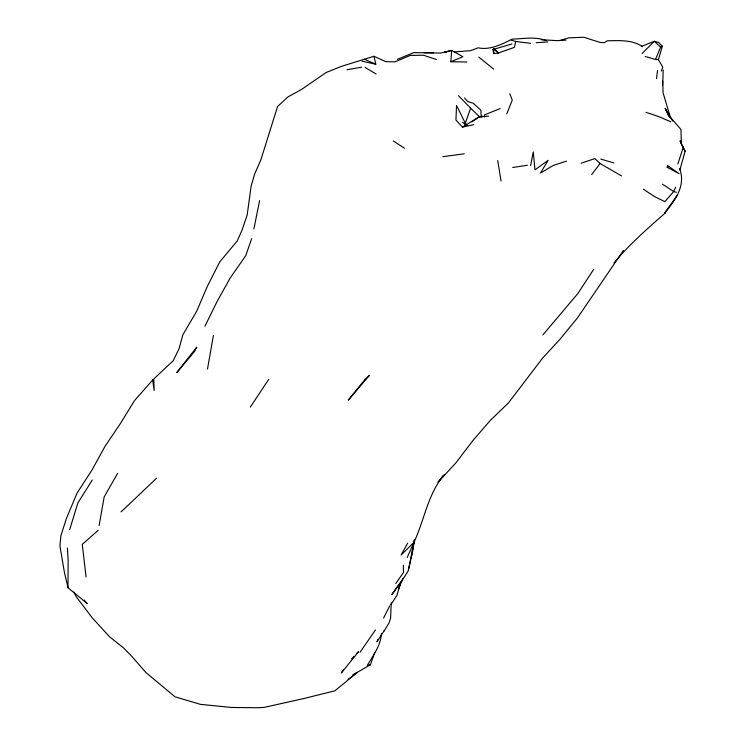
<?xml version="1.0" encoding="UTF-8"?>
<svg xmlns="http://www.w3.org/2000/svg" width="745" height="745" viewBox="0 0 745 745"><rect width="100%" height="100%" fill="white"/><g stroke="black" fill="none" stroke-linecap="round" stroke-linejoin="round"><path stroke-width="1.12" d="M84.138 600.116L87.174 603.525L67.972 587.675L68.158 560.538L67.423 548.022M484.418 117.114L484.464 114.935L500.118 108.565M662.678 85.554L663.218 70.049M391.237 602.891L390.557 618.359L388.909 623.202L384.029 631.155M466.854 61.993L450.818 61.723L451.694 50.427L440.686 53.072L413.801 52.606L397.281 59.377M467.227 125.188L465.169 125.113L465.327 123.232L470.617 108.137L458.501 95.695M381.468 633.622C380.76 645.477 373.115 655.572 367.285 665.453L370.395 664.754L374.651 652.788M656.475 78.681L657.574 70.421M414.378 540.013L412.479 552.296L408.046 571.219L400.149 583.456L391.786 594.631L400.791 581.798L396.964 595.348L390.911 604.642M207.473 369.12L213.387 335.539M99.122 525.542L104.179 496.868L117.645 473.299M408.847 568.323L414.332 539.985M411.389 556.487L414.052 542.23M530.636 165.418L533.252 151.952L534.985 169.869L548.143 160.296L540.479 173.045L553.591 165.297L566.572 161.162M253.915 228.883L259.586 200.582M667.185 167.28L667.529 165.53L679.114 173.678L667.185 167.28L668.386 166.675M679.906 169.888L685.083 151.244L680.083 140.796L681.042 143.301M530.449 43.322L515.708 41.45L514.367 47.382L498.368 53.007L493.814 53.584L492.901 49.57L493.665 48.667L498.368 53.007L493.665 48.667L493.814 53.584M683.323 146.998L677.885 163.956M661.346 71.129L662.817 67.18L658.412 59.647L662.324 46.153L658.571 42.456L654.306 41.282L641.538 46.395M69.648 529.695L77.88 502.95L92.315 479.966M377.65 639.666L376.979 641.855L384.308 630.428M251.661 238.679L245.738 255.665L230.196 277.978L216.981 301.697L204.977 326.152M506.805 113.78L512.271 100.072L509.748 93.693M398.407 589.519L402.961 578.26M645.179 56.462L655.488 59.47L660.619 47.14L662.324 46.153M414.537 541.093C424.622 518.958 428.04 493.702 444.29 474.602M675.603 187.209L673.704 191.577L664.847 201.616L654.669 196.68L643.401 189.23M407.254 557.437L413.913 542.379L401.099 555.081L407.655 543.189M383.563 618.108L389.7 605.936M677.689 194.594L664.615 213.089C674.989 200.861 686.229 185.412 679.552 168.612M343.38 669.755L341.322 672.996L358.503 651.679L356.883 653.225M375.471 629.925L360.031 652.285M593.691 269.308L577.813 293.586L542.891 334.915M250.292 407.133L268.675 379.447M623.407 250.478L577.505 317.845L560.165 339.059L542.565 358.149L508.463 402.896L490.294 420.404L472.703 440.77L455.875 462.896L438.004 482.248L442.735 476.055M395.725 583.568L403.548 572.449L403.296 565.269M591.67 174.535L600.116 163.546L621.544 175.913M436.337 59.516L423.533 55.242L410.411 55.4L394.887 61.844L385.836 61.686L373.943 56.266L341.583 66.314L326.077 72.516L301.604 89.409L287.887 96.952L277.55 106.544L260.843 159.896L254.557 174.302L251.195 185.784L247.154 215.082L241.995 230.242L237.31 240.849L219.747 261.923L207.417 286.182L196.615 311.373L182.87 334.775L179.061 348.697L173.24 360.673L152.725 379.969L134.482 400.633L120.262 423.747L105.064 446.264L91.97 470.058L77.201 492.836L66.538 518.11L60.922 535.655L59.917 545.834L64.303 571.797L67.972 587.675M351.677 658.906L353.875 656.457M613.871 263.041C629.367 244.435 647.498 228.492 665.685 212.66M642.134 53.472L654.306 41.282L660.619 47.14M156.58 478.225L121.072 511.889M98.154 530.31L82.267 544.381L86.048 576.965M370.395 664.754L352.944 674.877L357.106 672.558L334.896 690.82L303.709 698.559L264.075 707.405L258.236 707.75L231.509 707.471L200.34 704.332L175.066 696.836L145.769 672.418L131.856 656.373L123.707 648.085L109.515 636.733L92.231 617.829L76.465 597.052L73.774 592.061M348.083 679.412L357.125 672.539M471.902 121.919L479.38 116.686L488.608 116.201M466.594 124.536L465.327 123.232L456.545 105.436L455.94 120.075L462.431 127.125L479.38 116.686L481.382 117.291M450.818 61.723L462.869 56.722L451.694 50.427L444.663 52.169L446.553 52.29M465.169 125.113L466.025 124.815L462.533 122.329M581.193 163.183L594.855 158.611L600.116 163.546M512.02 43.927L492.901 49.57M559.663 40.63L568.733 37.865L583.894 37.25L600.014 42.428L604.288 42.651L607.305 40.807C619.058 40.547 632.347 39.634 642.451 46.6M462.431 127.125L473.773 124.657M347.04 69.741L361.604 67.199M464.265 153.815L442.856 156.674M512.709 167.495L527.404 165.26M536.214 42.744L547.845 41.906M565.986 40.109L556.897 40.63L541.354 39.736M454.217 51.954L470.812 50.641L478.085 47.801C490.126 50.381 501.627 44.411 512.085 39.113C523.307 38.87 535.245 36.3 545.983 40.565M424.25 52.699L433.534 52.783M655.488 59.47L658.412 59.647M361.958 61.183L375.787 64.2L373.943 56.266M676.413 192.275L673.704 191.577L662.454 184.173M600.768 159.058L613.88 162.959M511.163 40.072L515.708 41.45M646.017 112.346L658.841 116.611L670.872 121.845M153.163 379.689L153.861 379.969L154.122 390.51L152.725 379.969M364.473 59.246L375.787 64.2M365.115 67.488L376.132 73.988M393.295 140.954L404.498 148.236M478.802 57.123L493.646 69.08M482.723 116.769L481.065 115.345L480.888 110.223L473.205 103.238L467.73 101.506L464.591 98.014M470.617 108.137L479.38 116.686M672.716 121.072L665.248 108.388L668.274 114.851L680.967 129.481L681.358 144.139L685.083 151.244M668.274 114.851L670.1 117.626M665.248 108.388L669.941 117.701M670.453 117.542L663.106 92.92L662.668 80.954M497.716 160.548L501.04 180.998M196.661 347.272L194.492 351.538L176.816 372.547L196.661 347.272M365.097 379.317L348.306 400.149L369.492 375.359L365.097 379.317"/></g></svg>
